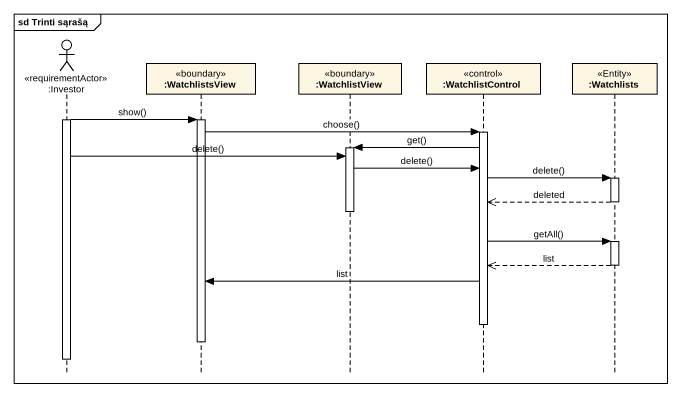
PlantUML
@startuml
mainframe sd Trinti sąrašą
hide footbox
actor ":Investor" as Investor <<requirementActor>>
participant ":WatchlistsView" as WatchlistsView <<boundary>>
participant ":WatchlistView" as WatchlistView <<boundary>>
participant ":WatchlistControl" as WatchlistControl <<control>>
participant ":Watchlists" as Watchlists <<Entity>>

activate Investor
Investor -> WatchlistsView : show()
activate WatchlistsView
WatchlistsView -> WatchlistControl : choose()
activate WatchlistControl
WatchlistControl -> WatchlistView : get()
activate WatchlistView
Investor -> WatchlistView : delete()
WatchlistView -> WatchlistControl : delete()
WatchlistControl -> Watchlists : delete()
activate Watchlists
Watchlists -->> WatchlistControl : deleted
deactivate Watchlists
deactivate WatchlistView
WatchlistControl -> Watchlists : getAll()
activate Watchlists
Watchlists -->> WatchlistControl : list
deactivate Watchlists
WatchlistControl -> WatchlistsView : list
deactivate WatchlistControl
deactivate WatchlistsView
deactivate Investor
@enduml
